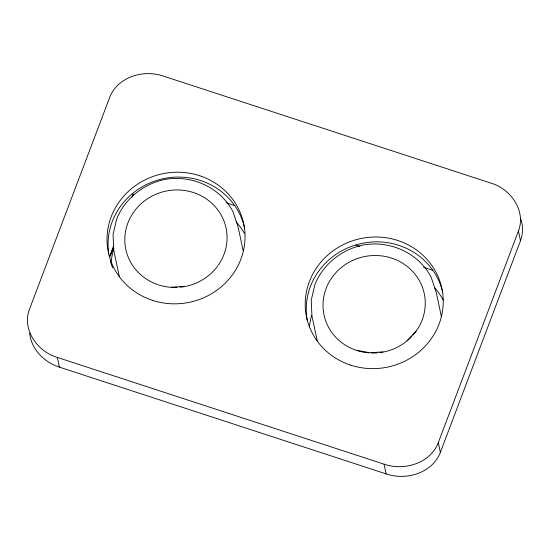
<?xml version="1.0" encoding="UTF-8"?>
<svg xmlns="http://www.w3.org/2000/svg" width="550" height="550" viewBox="0 0 550 550"><rect width="100%" height="100%" fill="white"/><g stroke="black" fill="none" stroke-linecap="round" stroke-linejoin="round"><path stroke-width="0.82" d="M518.43 231.028C526.309 210.678 510.441 188.691 490.806 183.074L163.357 76.093C143.639 69.231 117.693 76.766 109.711 97.336L29.521 309.134C21.581 329.629 37.565 351.766 57.338 357.418L384.072 464.172C403.996 471.109 430.217 463.492 438.281 442.702L518.43 231.028L520.493 240.735L440.351 452.416C432.286 473.199 406.065 480.817 386.134 473.887L59.4 367.132C44.385 362.333 31.24 349.381 29.652 333.218M520.493 240.735C523.091 233.613 523.222 225.596 520.568 218.474M109.691 256.444L113.63 246.042M132.11 197.237L133.32 194.033M110.014 256.327L113.589 246.881M110.66 254.987L111.258 253.413M112.152 251.048L113.644 247.108M407.007 340.718L416.047 331.127M171.414 287.162L184.779 286.337M382.965 351.897L369.593 352.729L356.531 350.226M226.215 202.806L234.369 205.473M355.871 245.169L359.947 246.503M423.555 267.286L432.52 270.215M441.348 316.339L436.288 292.552L431.269 277.523C418.804 252.979 389.847 240.089 363.103 245.018C341.708 249.425 323.036 264.22 314.854 284.604L311.231 300.293L311.953 315.975L317.185 340.587M243.162 250.779L238.102 226.985L233.083 211.956C220.619 187.419 191.661 174.529 164.917 179.451C143.522 183.858 124.85 198.653 116.669 219.044L113.046 234.575L113.767 250.415L119.35 276.664M438.281 442.702L440.351 452.416M384.072 464.172L386.134 473.887M57.338 357.418L59.4 367.132M112.757 268.049A69.156 65.656 -12 0 1 110.248 260.693M108.811 254.004A69.156 65.656 -12 0 1 165.062 178.324A69.156 65.656 -12 0 1 244.681 228.401M307.292 320.444A69.156 65.656 -12 0 1 361.976 243.368A69.156 65.656 -12 0 1 442.702 292.387M133.616 195.683A15.806 15.008 -12 0 1 132.839 194.308M157.685 284.604A51.232 48.641 -12 0 1 129.834 218.556A51.232 48.641 -12 0 1 201.733 196.096A51.232 48.641 -12 0 1 217.821 265.815M217.339 266.468A51.232 48.641 -12 0 1 185.639 286.371M184.821 286.529A51.232 48.641 -12 0 1 179.857 287.224M177.334 287.403A51.232 48.641 -12 0 1 158.462 284.866M111.238 261.298A71.136 67.533 -12 0 1 113.788 248.813M236.232 221.987A71.136 67.533 -12 0 1 244.626 233.709M368.851 352.859A51.232 48.641 -12 0 1 325.359 290.599A51.232 48.641 -12 0 1 398.942 261.147A51.232 48.641 -12 0 1 412.94 335.211M411.819 336.435A51.232 48.641 -12 0 1 379.713 352.605M377.204 352.859A51.232 48.641 -12 0 1 371.332 352.997M309.423 326.858A71.136 67.533 -12 0 1 311.726 315.198M434.418 287.547A71.136 67.533 -12 0 1 443.217 300.011M152.433 300.334A69.156 65.656 -12 0 0 243.987 225.218A69.156 65.656 -12 0 0 131.663 188.519A69.156 65.656 -12 0 0 152.433 300.334M350.604 365.118A69.156 65.656 -12 0 0 442.193 290.043A69.156 65.656 -12 0 0 329.883 253.289A69.156 65.656 -12 0 0 350.604 365.118"/></g></svg>
